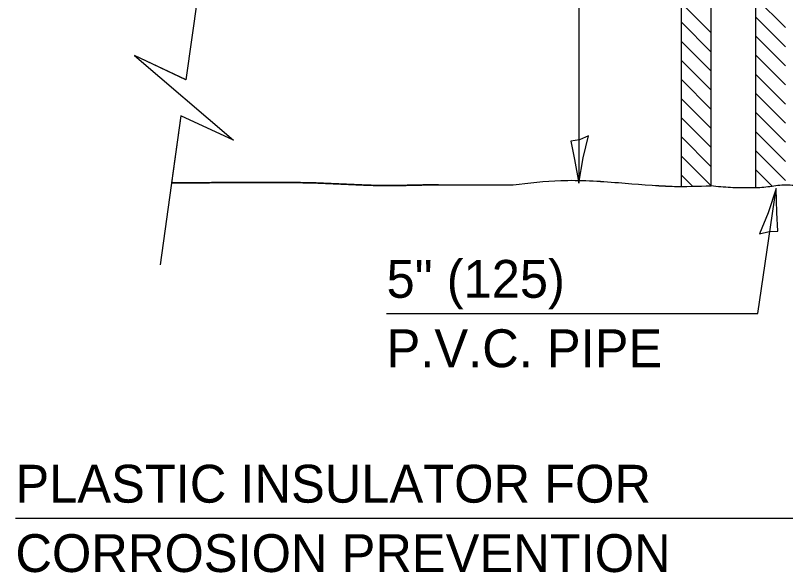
# Model space of a CAD drawing. Extents: x 99219.3 to 99253.3, y 99421.8 to 99443.8.
# Drawn here: x 99239.886 to 99242.786, y 99427.054 to 99429.151 of the extents above; entities that cross this region are included whole.
import ezdxf

# ---------------------------------------------------------------- set-up
doc = ezdxf.new("R2010")
doc.units = 0
for name, color, linetype in [('Design_PR_Railroad Track', 7, 'Continuous'), ('Design_PR_Roadway Dimensions', 7, 'Continuous'), ('Design_PR_Roadway Notes', 7, 'Continuous'), ('Level 21', 7, 'Continuous'), ('Level 43', 7, 'Continuous'), ('Level 8', 7, 'Continuous'), ('Topo_Building', 7, 'Continuous')]:
    doc.layers.add(name, color=color, linetype=linetype)

msp = doc.modelspace()

# ---------------------------------------------------------------- linework, layer by layer
at = {"layer": 'Design_PR_Railroad Track'}
for p, q in [((99242.7858, 99429.1055), (99242.674, 99429.2173)), ((99242.506, 99429.0853), (99242.3939, 99429.1974)), ((99242.506, 99429.0134), (99242.3939, 99429.1255)), ((99242.7858, 99429.0335), (99242.674, 99429.1453)), ((99242.7858, 99428.9616), (99242.674, 99429.0734)), ((99242.506, 99428.9414), (99242.3939, 99429.0535)), ((99242.506, 99428.8694), (99242.3939, 99428.9815)), ((99242.7858, 99428.8896), (99242.674, 99429.0014)), ((99242.7858, 99428.8176), (99242.674, 99428.9294)), ((99242.506, 99428.7975), (99242.3939, 99428.9096)), ((99242.506, 99428.7255), (99242.3939, 99428.8376)), ((99242.7858, 99428.7457), (99242.674, 99428.8575)), ((99242.7858, 99428.6737), (99242.674, 99428.7855)), ((99242.506, 99428.6536), (99242.3939, 99428.7657)), ((99242.7858, 99428.6018), (99242.674, 99428.7136)), ((99242.506, 99428.5816), (99242.3939, 99428.6937)), ((99242.7858, 99428.5298), (99242.674, 99428.6416)), ((99242.506, 99428.5096), (99242.3939, 99428.6217)), ((99242.7362, 99428.5074), (99242.674, 99428.5696)), ((99242.4345, 99428.5091), (99242.3939, 99428.5498))]:
    msp.add_line(p, q, dxfattribs=at)
at = {"layer": 'Design_PR_Roadway Dimensions'}
for p, q in [((99240.7197, 99430.2738), (99240.5282, 99428.909)), ((99240.5294, 99428.9087), (99240.3339, 99429)), ((99240.3339, 99429), (99240.7069, 99428.6811)), ((99240.509, 99428.7728), (99240.4306, 99428.2128)), ((99240.7069, 99428.6811), (99240.5114, 99428.7723))]:
    msp.add_line(p, q, dxfattribs=at)
at = {"layer": 'Design_PR_Roadway Notes'}
for p, q in [((99242.6812, 99428.0288), (99242.7505, 99428.4992)), ((99241.2834, 99428.0288), (99242.6812, 99428.0288)), ((99242.9124, 99427.2576), (99239.8859, 99427.2576))]:
    msp.add_line(p, q, dxfattribs=at)
msp.add_lwpolyline([(99242.6877, 99428.3285), (99242.7237, 99428.3378), (99242.7569, 99428.3386), (99242.7528, 99428.4089), (99242.7505, 99428.4992), (99242.7196, 99428.4077)], close=True, dxfattribs=at)
at = {"layer": 'Level 21'}
for p, q in [((99240.5826, 99429.2967), (99240.5282, 99428.909)), ((99242.3939, 99428.5088), (99242.3939, 99429.2967)), ((99240.5282, 99428.909), (99240.3339, 99429)), ((99240.3339, 99429), (99240.7069, 99428.6811)), ((99240.509, 99428.7728), (99240.4737, 99428.5204)), ((99240.7069, 99428.6811), (99240.509, 99428.7728)), ((99241.4789, 99428.5139), (99241.7597, 99428.5139))]:
    msp.add_line(p, q, dxfattribs=at)
msp.add_lwpolyline([(99242.3939, 99428.5071), (99242.3939, 99428.5088)], dxfattribs=at)
msp.add_open_spline([(99240.4737, 99428.5204), (99240.5274, 99428.5209), (99240.581, 99428.5213), (99240.6347, 99428.5218), (99240.7385, 99428.5226), (99240.8424, 99428.5225), (99240.9462, 99428.5218), (99240.9749, 99428.5216), (99241.0036, 99428.521), (99241.0322, 99428.5198), (99241.0609, 99428.5186), (99241.0895, 99428.5173), (99241.1181, 99428.5161), (99241.1468, 99428.5149), (99241.1754, 99428.5137), (99241.2041, 99428.5125), (99241.2327, 99428.5113), (99241.2614, 99428.5108), (99241.29, 99428.5108), (99241.3058, 99428.5108), (99241.3215, 99428.5109), (99241.3372, 99428.5112), (99241.353, 99428.5115), (99241.3687, 99428.5118), (99241.3845, 99428.5121), (99241.4002, 99428.5124), (99241.4159, 99428.5128), (99241.4317, 99428.5132), (99241.4474, 99428.5135), (99241.4632, 99428.5137), (99241.4789, 99428.5139)], degree=3, dxfattribs=at)
msp.add_spline([(99241.7597, 99428.5139), (99241.9394, 99428.5298), (99242.1561, 99428.5218), (99242.3591, 99428.5081), (99242.3939, 99428.5071)], degree=3, dxfattribs=at)
at = {"layer": 'Level 43'}
msp.add_line((99242.0069, 99431.0883), (99242.0069, 99428.5198), dxfattribs=at)
msp.add_lwpolyline([(99242.0442, 99428.6979), (99242.0099, 99428.6834), (99241.9771, 99428.6778), (99241.9915, 99428.6089), (99242.0069, 99428.5198), (99242.0242, 99428.6148)], close=True, dxfattribs=at)
at = {"layer": 'Level 8'}
for p, q in [((99242.3939, 99428.5088), (99242.3939, 99431.0162)), ((99242.506, 99428.5096), (99242.506, 99431.0162)), ((99242.674, 99428.503), (99242.674, 99430.9443))]:
    msp.add_line(p, q, dxfattribs=at)
at = {"layer": 'Topo_Building'}
msp.add_line((99241.4789, 99428.5139), (99241.7597, 99428.5139), dxfattribs=at)
msp.add_open_spline([(99241.4789, 99428.5139), (99241.4632, 99428.5137), (99241.4474, 99428.5135), (99241.4317, 99428.5132), (99241.4159, 99428.5128), (99241.4002, 99428.5124), (99241.3845, 99428.5121), (99241.3687, 99428.5118), (99241.353, 99428.5115), (99241.3372, 99428.5112), (99241.3215, 99428.5109), (99241.3058, 99428.5108), (99241.29, 99428.5108), (99241.2614, 99428.5108), (99241.2327, 99428.5113), (99241.2041, 99428.5125), (99241.1754, 99428.5137), (99241.1468, 99428.5149), (99241.1181, 99428.5161), (99241.0895, 99428.5173), (99241.0609, 99428.5186), (99241.0322, 99428.5198), (99241.0036, 99428.521), (99240.9749, 99428.5216), (99240.9462, 99428.5218), (99240.8424, 99428.5225), (99240.7385, 99428.5226), (99240.6347, 99428.5218), (99240.581, 99428.5213), (99240.5274, 99428.5209), (99240.4737, 99428.5204)], degree=3, dxfattribs=at)
for points in [[(99241.7597, 99428.5139), (99241.9394, 99428.5298), (99242.1561, 99428.5218), (99242.3591, 99428.5081), (99242.5053, 99428.5096)], [(99242.8266, 99428.5104), (99242.7642, 99428.5114), (99242.7039, 99428.5037), (99242.645, 99428.5024), (99242.5785, 99428.503), (99242.5053, 99428.5096)]]:
    msp.add_spline(points, degree=3, dxfattribs=at)

# ---------------------------------------------------------------- texts
at = {"layer": 'Design_PR_Roadway Notes'}
for s, p in [('5" (125)', (99241.2834, 99428.0882)), ('P.V.C. PIPE', (99241.2834, 99427.827)), ('PLASTIC INSULATOR FOR', (99239.886, 99427.317)), ('CORROSION PREVENTION', (99239.886, 99427.0558))]:
    msp.add_text(s, height=0.1425, dxfattribs=at).set_placement(p)

doc.saveas('drawing.dxf')
